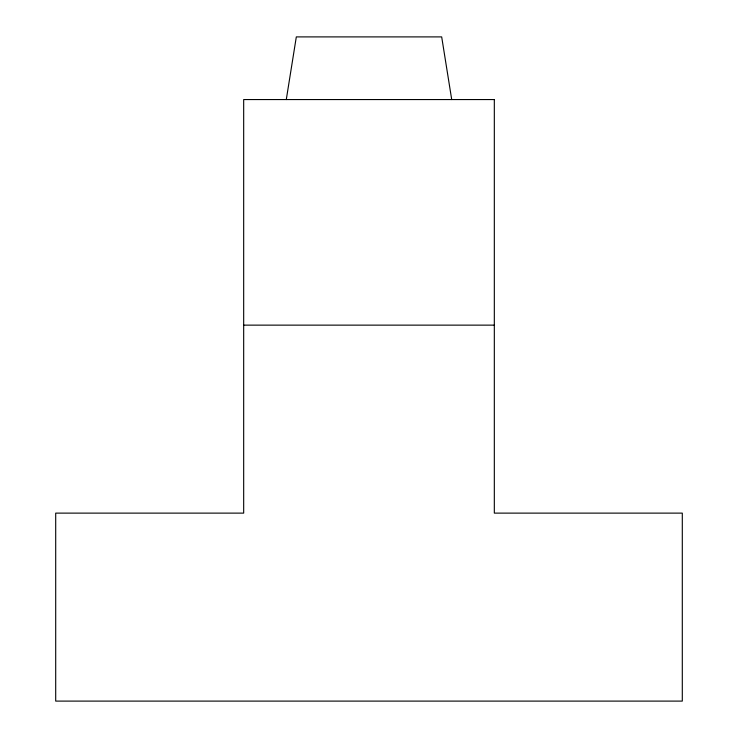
<?xml version="1.0" encoding="UTF-8"?>
<svg xmlns="http://www.w3.org/2000/svg" width="738" height="738" viewBox="0 0 738 738"><rect width="100%" height="100%" fill="white"/><g stroke="black" fill="none" stroke-linecap="round" stroke-linejoin="round"><path stroke-width="1.11" d="M286.289 99.556L296.316 36.9L441.684 36.9L451.711 99.556M243.678 325.135L494.322 325.135M494.322 99.556L243.678 99.556L243.678 513.122L55.701 513.122L55.701 701.1L682.299 701.1L682.299 513.122L494.322 513.122L494.322 99.556"/></g></svg>
